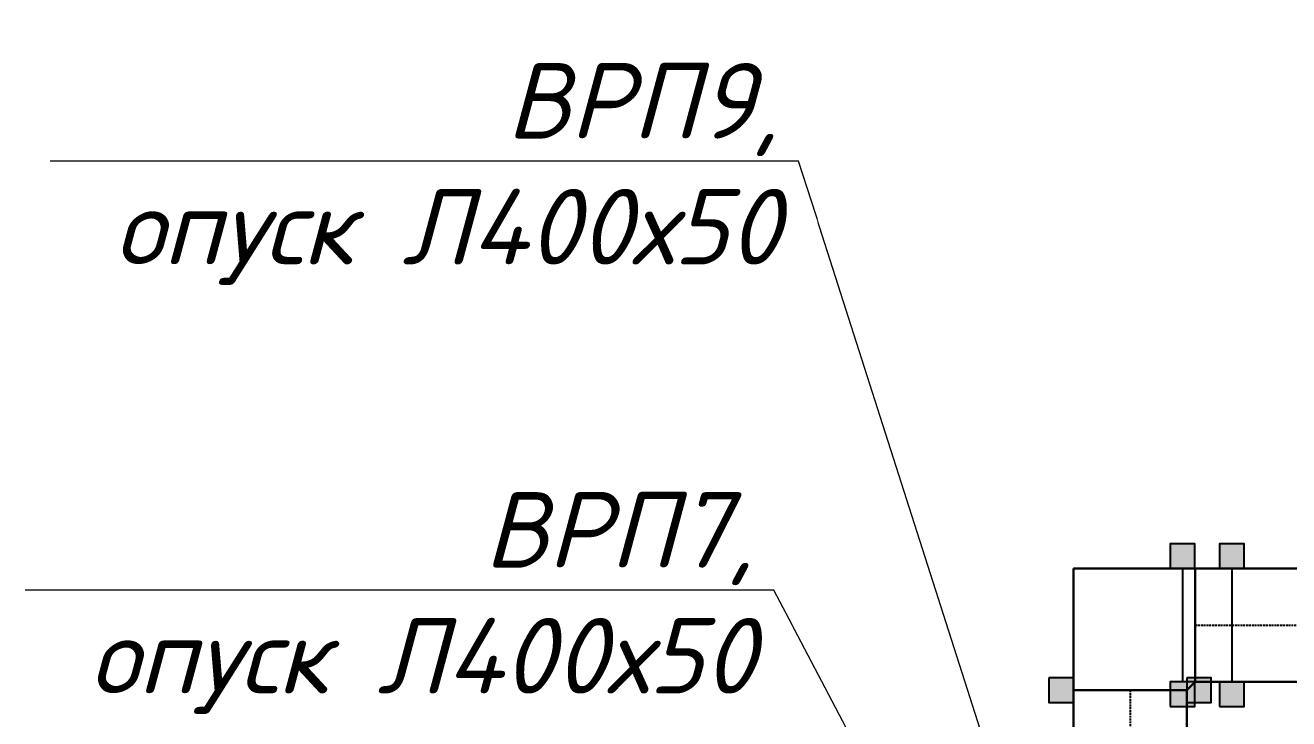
# Model space of a CAD drawing. Extents: x 221643 to 289394, y 86804 to 109436.
# Drawn here: x 228715 to 229384, y 91955 to 92322 of the extents above; entities that cross this region are included whole.
import ezdxf
from ezdxf import colors
from ezdxf.entities.mleader import LeaderData, LeaderLine
from ezdxf.math import Vec2, Vec3

# ---------------------------------------------------------------- set-up
doc = ezdxf.new("R2010")
doc.units = 0
doc.linetypes.add('DASHED2', pattern=[0.375, 0.25, -0.125])
doc.layers.add('BAKS_opis', color=7, linetype='Continuous')
doc.layers.add('E_Лотки', color=5, linetype='Continuous', lineweight=30)
doc.layers.add('E_Позначення', color=7, linetype='Continuous', lineweight=15)
doc.layers.add('E_Лотки_опори_опуски', color=2, linetype='Continuous', plot=False)
doc.styles.add('ROMANS', font='ROMANS')
doc.styles.get("Standard").update_dxf_attribs({"font": 'arial.ttf'})
doc.styles.add('ГОСТ 2.304', font='isocpeui.ttf')

# ---------------------------------------------------------------- blocks, each defined once
blk = doc.blocks.new('_None')
blk = doc.blocks.new('A$C6E141A2B')
at = {"linetype": 'Continuous'}
for p, q in [((0, 645), (600, 645)), ((0, 645), (0, 0)), ((600, 645), (645, 600)), ((645, 600), (645, 0)), ((645, 0), (0, 0))]:
    blk.add_line(p, q, dxfattribs=at)
blk = doc.blocks.new('KK___600')
at = {"xscale": 0.1, "yscale": 0.1, "zscale": 0.1, "rotation": 270}
blk.add_blockref('A$C6E141A2B', (-30, 64.5), dxfattribs=at)
at = {"style": 'ROMANS', "flags": 9}
for tag, p in [('SYMBOL', (-1351.86, 1942.94)), ('ID', (-1351.52, 1942.94)), ('NAME', (-1351.21, 1942.94)), ('TYP', (-1350.89, 1942.94)), ('LENGTH', (-1350.56, 1942.94)), ('ATT_1', (-1350.23, 1942.94)), ('ATT_2', (-1349.88, 1942.94)), ('ATT_3', (-1349.52, 1942.94)), ('ATT_4', (-1349.16, 1942.94)), ('ATT_5', (-1348.79, 1942.94)), ('LUSTRO', (-1348.43, 1942.94)), ('P1', (-1348.08, 1942.94)), ('P2', (-1347.79, 1942.94)), ('AN', (-1347.49, 1942.94))]:
    blk.add_attdef(tag, p, '', height=0.3, rotation=90, dxfattribs=at)
blk = doc.blocks.new('BAKS_868')
at = {"layer": 'BAKS_opis', "color": 105, "linetype": 'DASHED2', "ltscale": 4}
blk.add_line((0, 0), (0, -495), dxfattribs=at)
at = {"layer": 'E_Лотки'}
for points in [[(-30, 0), (-30, -495), (30, -495), (30, 0)], [(-30, 0), (-30, -495), (-30, -495), (-30, 0)], [(30, 0), (30, -495), (-30, -495), (-30, 0)], [(30, 0), (30, -495), (30, -495), (30, 0)]]:
    blk.add_3dface(points, dxfattribs=at)
at = {"flags": 1}
for tag, p in [('LENGTH', (0, 0)), ('ID', (30, 0)), ('ATT_2', (0, -495)), ('ATT_3', (0, -495)), ('ATT_1', (0, -495)), ('ATT_4', (0, -495)), ('ATT_5', (0, -495)), ('AN', (0, -495)), ('TYP', (0, -495)), ('P2X', (0, -495)), ('P2Y', (0, -495)), ('LUSTRO', (0, -495)), ('NAME', (0, -495)), ('P1X', (0, -495)), ('P1Y', (0, -495))]:
    blk.add_attdef(tag, p, '', height=2.5, dxfattribs=at)
at = {"layer": 'BAKS_opis'}
blk.add_attdef('SYMBOL', (33, -193.5), '', height=10, rotation=270, dxfattribs=at)
blk = doc.blocks.new('BAKS_869')
at = {"layer": 'BAKS_opis', "color": 105, "linetype": 'DASHED2', "ltscale": 4}
blk.add_line((0, 0), (0, -495), dxfattribs=at)
at = {"layer": 'E_Лотки'}
for points in [[(-30, 0), (-30, -495), (30, -495), (30, 0)], [(-30, 0), (-30, -495), (-30, -495), (-30, 0)], [(30, 0), (30, -495), (-30, -495), (-30, 0)], [(30, 0), (30, -495), (30, -495), (30, 0)]]:
    blk.add_3dface(points, dxfattribs=at)
at = {"flags": 1}
for tag, p in [('LENGTH', (0, 0)), ('ID', (30, 0)), ('ATT_2', (0, -495)), ('ATT_3', (0, -495)), ('ATT_1', (0, -495)), ('ATT_4', (0, -495)), ('ATT_5', (0, -495)), ('AN', (0, -495)), ('TYP', (0, -495)), ('P2X', (0, -495)), ('P2Y', (0, -495)), ('LUSTRO', (0, -495)), ('NAME', (0, -495)), ('P1X', (0, -495)), ('P1Y', (0, -495))]:
    blk.add_attdef(tag, p, '', height=2.5, dxfattribs=at)
at = {"layer": 'BAKS_opis'}
blk.add_attdef('SYMBOL', (33, -193.5), '', height=10, rotation=270, dxfattribs=at)
blk = doc.blocks.new('BAKS_1628')
at = {"layer": 'BAKS_opis', "color": 105, "linetype": 'DASHED2', "ltscale": 4}
blk.add_line((0, 0), (111.44, 0), dxfattribs=at)
at = {"layer": 'E_Лотки'}
for points in [[(0, -30), (111.44, -30), (111.44, 30), (0, 30)], [(0, 30), (111.44, 30), (111.44, -30), (0, -30)], [(0, 30), (111.44, 30), (111.44, 30), (0, 30)], [(0, -30), (111.44, -30), (111.44, -30), (0, -30)]]:
    blk.add_3dface(points, dxfattribs=at)
at = {"flags": 1}
for tag, p in [('ID', (0, 30)), ('LENGTH', (0, 0)), ('ATT_2', (111.44, 0)), ('ATT_3', (111.44, 0)), ('ATT_1', (111.44, 0)), ('ATT_4', (111.44, 0)), ('ATT_5', (111.44, 0)), ('AN', (111.44, 0)), ('TYP', (111.44, 0)), ('P2X', (111.44, 0)), ('P2Y', (111.44, 0)), ('LUSTRO', (111.44, 0)), ('NAME', (111.44, 0)), ('P1X', (111.44, 0)), ('P1Y', (111.44, 0))]:
    blk.add_attdef(tag, p, '', height=2.5, dxfattribs=at)
at = {"layer": 'BAKS_opis', "flags": 1}
blk.add_attdef('SYMBOL', (55.72, 33), '', height=10, rotation=360, dxfattribs=at)
blk = doc.blocks.new('podpora_600')
for points in [[(-6.53, 30), (0, 30), (6.53, 30), (6.53, 43.06), (-6.53, 43.06)], [(-6.53, -43.06), (6.53, -43.06), (6.53, -30), (-6.53, -30)]]:
    blk.add_hatch(color=256).paths.add_polyline_path(points)
blk.add_line((0, 30), (0, -30))
for points in [[(-6.53, 30), (6.53, 30), (6.53, 43.06), (-6.53, 43.06)], [(-6.53, -43.06), (6.53, -43.06), (6.53, -30), (-6.53, -30)]]:
    blk.add_lwpolyline(points, close=True)
at = {"style": 'ROMANS', "flags": 9}
for tag, p in [('ELEM', (1.56, 33.37)), ('SYMBOL', (1.59, 37.74)), ('TYP', (1.59, 36.76)), ('ATT_1', (1.59, 36.1)), ('ATT_2', (1.59, 35.75)), ('ATT_3', (1.59, 35.39)), ('ATT_4', (1.59, 35.03)), ('ATT_5', (1.59, 34.67)), ('AN', (1.59, 33.7)), ('ID', (1.59, 37.4)), ('NAME', (1.59, 37.09)), ('LENGTH', (1.59, 36.43)), ('P1', (1.59, 34.3)), ('P2', (1.59, 34.01))]:
    blk.add_attdef(tag, p, '', height=0.3, dxfattribs=at)

msp = doc.modelspace()

# ---------------------------------------------------------------- block references
at = {"layer": 'E_Лотки', "xscale": -1, "rotation": 90.00508075064892}
msp.add_blockref('KK___600', (229334.9231, 92004.1558), dxfattribs=at)
msp.add_blockref('KK___600', (229334.9231, 92004.1558), dxfattribs=at)
at = {"layer": 'E_Лотки'}
for p in [(229334.9231, 92004.1558), (229334.9257, 92004.1558)]:
    msp.add_blockref('BAKS_1628', p, dxfattribs=at)
for name in ['BAKS_868', 'BAKS_869']:
    msp.add_blockref(name, (229300.4261, 91969.6554), dxfattribs=at).add_auto_attribs({'SYMBOL': 'KCJ600H50/3N'})
at = {"layer": 'E_Лотки_опори_опуски'}
for p, rotation in [((229328.2291, 92004.1558), 0.005080950732112001), ((229354.2722, 92004.1581), 0.005080950732112001), ((229300.4261, 91969.6527), 270.0050806873907)]:
    msp.add_blockref('podpora_600', p, dxfattribs=dict(at, rotation=rotation))

# ---------------------------------------------------------------- leaders
at = {"layer": 'E_Позначення'}
ml = msp.add_multileader_mtext('Standard', dxfattribs=at)
ml.set_content('ВРП9, \\Pопуск Л400х50', color=256, style='ГОСТ 2.304')
ml.set_leader_properties(color=256, linetype='ByLayer', lineweight=-1)
ml.set_arrow_properties(name='NONE')
ml.build(insert=Vec2(0, 0))
ml.multileader.update_dxf_attribs({"has_dogleg": 0, "text_left_attachment_type": 6, "text_right_attachment_type": 6, "dogleg_length": 0, "arrow_head_size": 0.1})
ctx = ml.context
ctx.base_point, ctx.char_height, ctx.arrow_head_size, ctx.landing_gap_size, ctx.plane_origin = Vec3(228720.3399, 92249.9129), 40, 0.1, 10, Vec3(223834.1142, 91795.8464)
ctx.left_attachment, ctx.right_attachment, ctx.text_align_type = 6, 6, 2
notes = []
notes.append((ctx, [(0, (1, 1, 0), (229124.8853, 92249.9129), (-1, 0), 0, [(0, [(229240.6233, 91888.0874)], 0, [])])]))
ctx.mtext.insert, ctx.mtext.alignment, ctx.mtext.flow_direction = Vec3(229114.8853, 92301.9129), 3, 5
ctx.mtext.has_bg_fill, ctx.mtext.bg_color, ctx.mtext.bg_scale_factor, ctx.mtext.bg_transparency, ctx.mtext.use_window_bg_color = 1, -1027028792, 1.5, 0, 1
for ctx, leaders in notes:
    for number, flags, end, landing, length, lines in leaders:
        leader = LeaderData()
        leader.index, (leader.has_last_leader_line, leader.has_dogleg_vector, leader.attachment_direction) = number, flags
        leader.last_leader_point, leader.dogleg_vector, leader.dogleg_length = Vec3(end), Vec3(landing), length
        for number, points, colour, breaks in lines:
            line = LeaderLine()
            line.index, line.vertices, line.color, line.breaks = number, Vec3.list(points), colors.encode_raw_color(colour), breaks
            leader.lines.append(line)
        ctx.leaders.append(leader)

# ---------------------------------------------------------------- next in the draw order: leaders
ml = msp.add_multileader_mtext('Standard', dxfattribs=at)
ml.set_content('ВРП7,\\Pопуск Л400х50', color=256, style='ГОСТ 2.304')
ml.set_leader_properties(color=256, linetype='ByLayer', lineweight=-1)
ml.set_arrow_properties(name='NONE')
ml.build(insert=Vec2(0, 0))
ml.multileader.update_dxf_attribs({"has_dogleg": 0, "text_left_attachment_type": 6, "text_right_attachment_type": 6, "dogleg_length": 0, "arrow_head_size": 0.1})
ctx = ml.context
ctx.base_point, ctx.char_height, ctx.arrow_head_size, ctx.landing_gap_size, ctx.plane_origin = Vec3(228707.1384, 92022.6443), 40, 0.1, 10, Vec3(223135.0744, 91734.7035)
ctx.left_attachment, ctx.right_attachment, ctx.text_align_type = 6, 6, 2
notes = []
notes.append((ctx, [(0, (1, 1, 0), (229111.6838, 92022.6443), (-1, 0), 0, [(0, [(229240.6233, 91778.3524)], 0, [])])]))
ctx.mtext.insert, ctx.mtext.alignment, ctx.mtext.flow_direction = Vec3(229101.6838, 92074.6443), 3, 5
ctx.mtext.has_bg_fill, ctx.mtext.bg_color, ctx.mtext.bg_scale_factor, ctx.mtext.bg_transparency, ctx.mtext.use_window_bg_color = 1, -1027028792, 1.5, 0, 1
for ctx, leaders in notes:
    for number, flags, end, landing, length, lines in leaders:
        leader = LeaderData()
        leader.index, (leader.has_last_leader_line, leader.has_dogleg_vector, leader.attachment_direction) = number, flags
        leader.last_leader_point, leader.dogleg_vector, leader.dogleg_length = Vec3(end), Vec3(landing), length
        for number, points, colour, breaks in lines:
            line = LeaderLine()
            line.index, line.vertices, line.color, line.breaks = number, Vec3.list(points), colors.encode_raw_color(colour), breaks
            leader.lines.append(line)
        ctx.leaders.append(leader)

doc.saveas('drawing.dxf')
